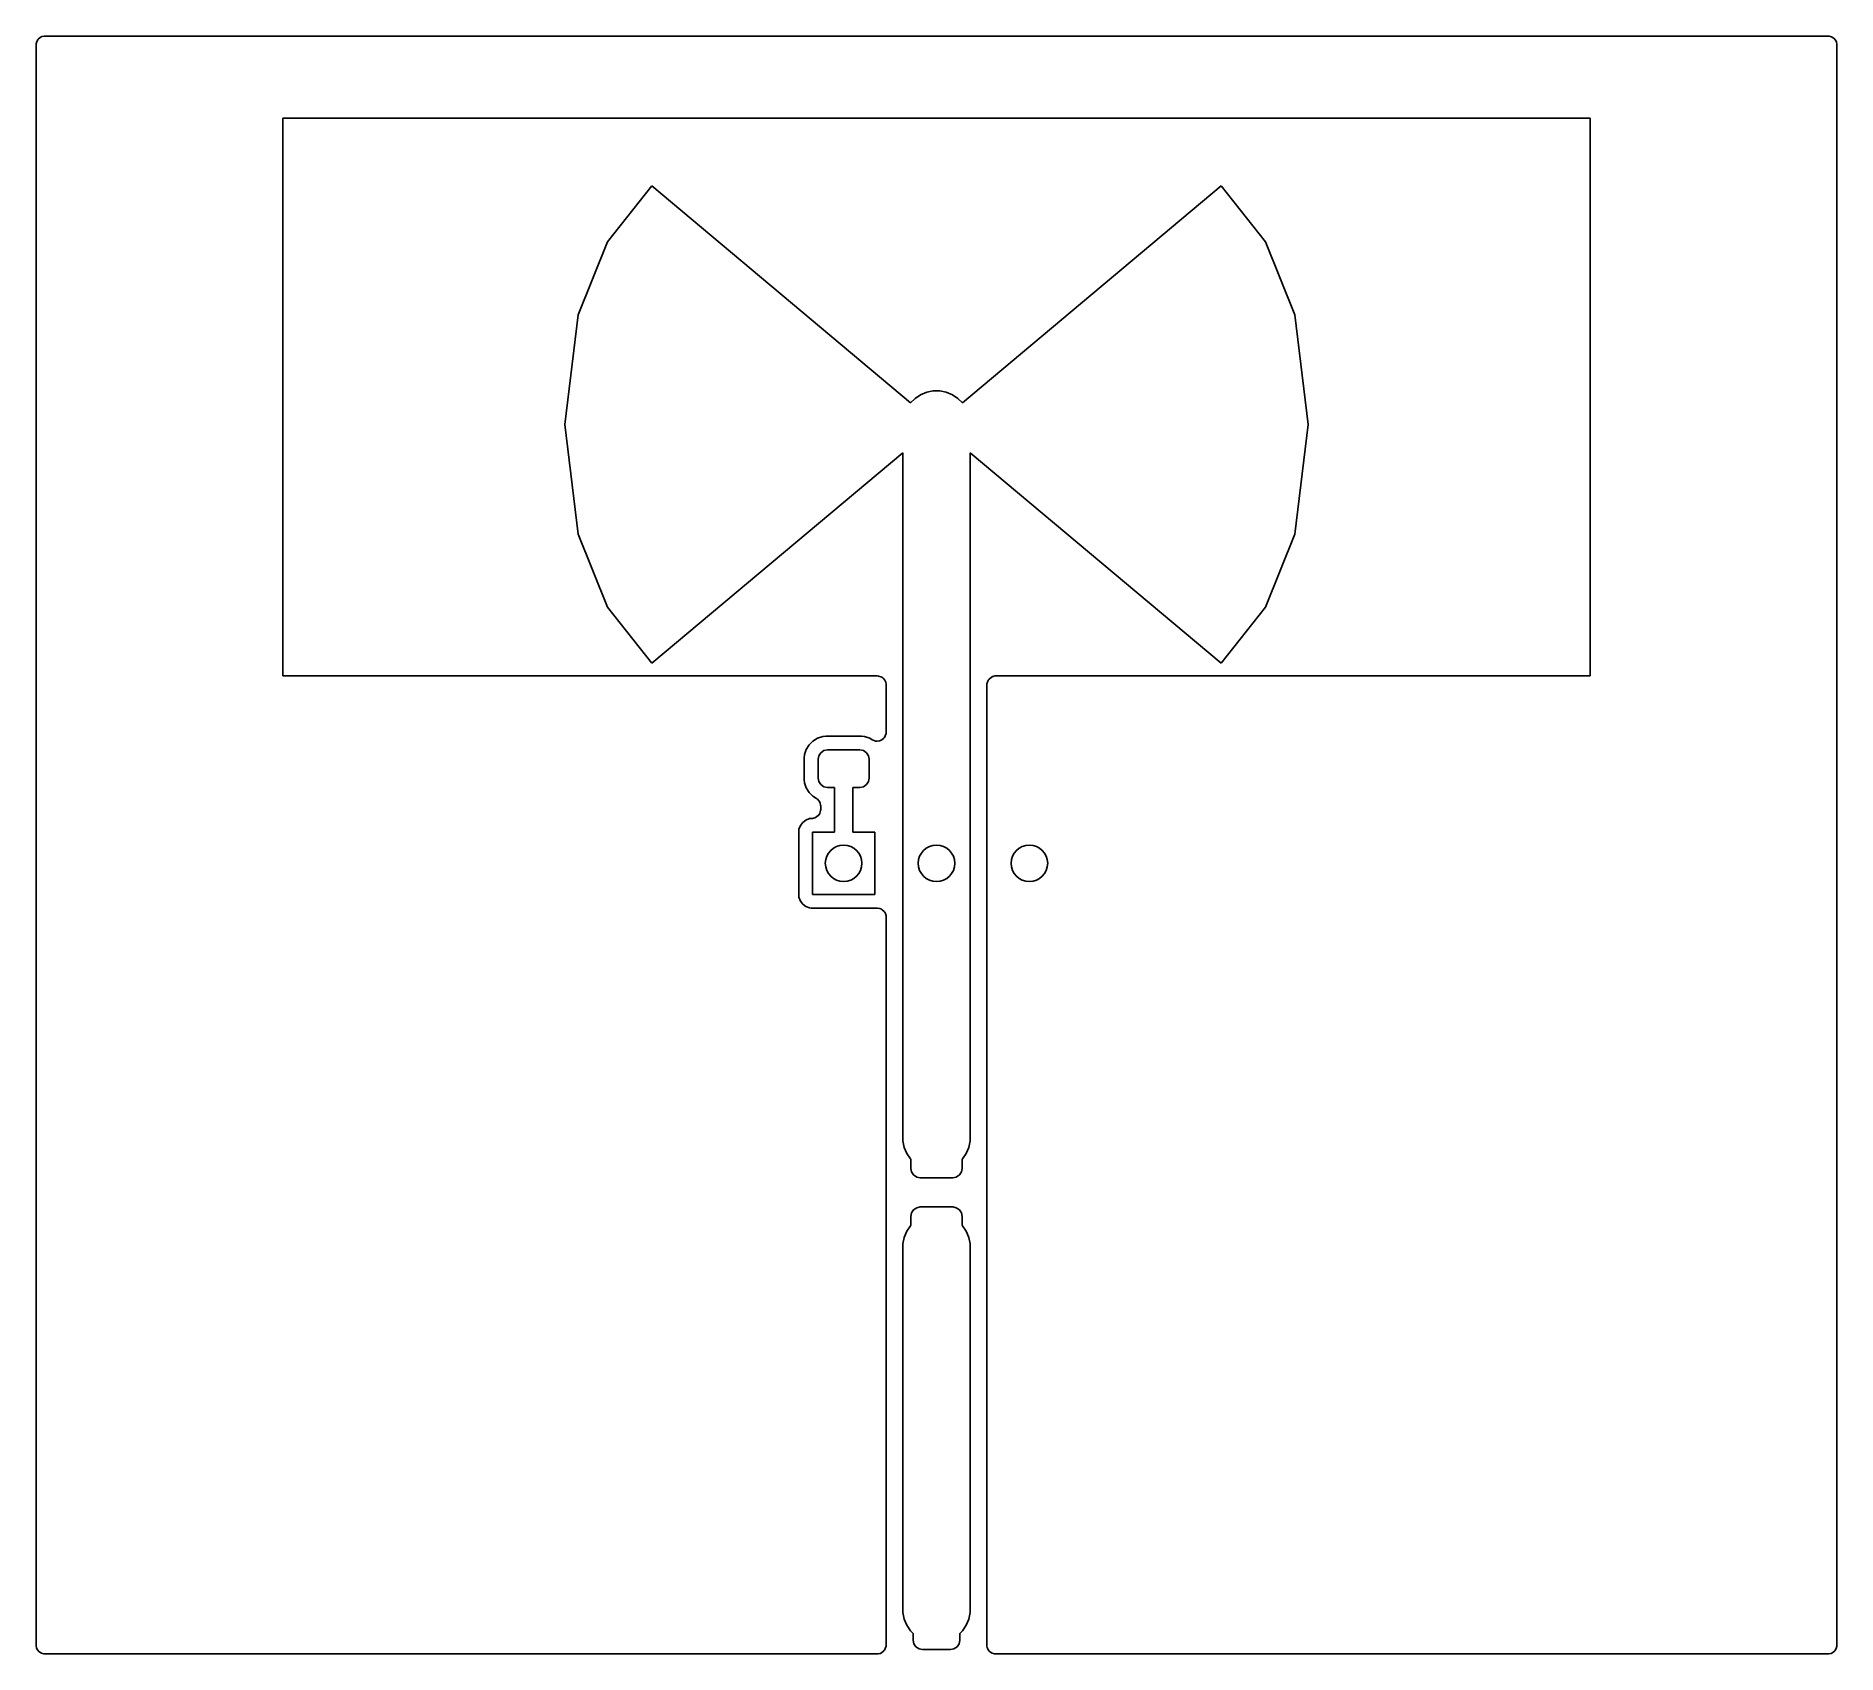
# Model space of a CAD drawing. Extents: x 5.4 to 54.6, y -49.6 to -5.4.
import ezdxf

# ---------------------------------------------------------------- set-up
doc = ezdxf.new("R2010")
doc.units = 0
doc.layers.add('BLACK', color=7, linetype='CONTINUOUS')
doc.layers.add('WHITE', color=7, linetype='CONTINUOUS')

msp = doc.modelspace()

# ---------------------------------------------------------------- linework, layer by layer
at = {"layer": 'BLACK', "linetype": 'CONTINUOUS'}
for p, q in [((5.438327, -5.462992), (5.491131, -5.417237)), ((5.491131, -5.417237), (5.533514, -5.393103)), ((5.533514, -5.393103), (5.546417, -5.389563)), ((5.546417, -5.389563), (5.597928, -5.378357)), ((5.597928, -5.378357), (5.6245, -5.3755)), ((5.6245, -5.3755), (54.3755, -5.3755)), ((54.3755, -5.3755), (54.410718, -5.380564)), ((54.410718, -5.380564), (54.477757, -5.400249)), ((54.477757, -5.400249), (54.520973, -5.422855)), ((5.3755, -5.6245), (5.380564, -5.589282)), ((5.3755, -49.3755), (5.3755, -5.6245)), ((5.380564, -5.589282), (5.400249, -5.522243)), ((5.400249, -5.522243), (5.422855, -5.479027)), ((5.422855, -5.479027), (5.438327, -5.462992)), ((54.520973, -5.422855), (54.537008, -5.438327)), ((54.537008, -5.438327), (54.582763, -5.491131)), ((54.582763, -5.491131), (54.606897, -5.533514)), ((54.606897, -5.533514), (54.610437, -5.546417)), ((54.610437, -5.546417), (54.621643, -5.597928)), ((54.621643, -5.597928), (54.6245, -5.6245)), ((54.6245, -5.6245), (54.6245, -49.3755)), ((47.875, -7.625), (12.125, -7.625)), ((12.125, -7.625), (12.125, -22.875)), ((47.875, -22.875), (47.875, -7.625)), ((21, -11), (22.217, -9.469)), ((22.217, -9.469), (29.292141, -15.406009)), ((30.707858, -15.406009), (37.783, -9.469)), ((37.783, -9.469), (39, -11)), ((20.2, -13), (21, -11)), ((39, -11), (39.8, -13)), ((19.84, -16), (20.2, -13)), ((39.8, -13), (40.16, -16)), ((29.413186, -15.284965), (29.563958, -15.184223)), ((29.563958, -15.184223), (29.731487, -15.11483)), ((29.731487, -15.11483), (29.909334, -15.079454)), ((29.909334, -15.079454), (30.090666, -15.079454)), ((30.090666, -15.079454), (30.268513, -15.11483)), ((30.268513, -15.11483), (30.436042, -15.184223)), ((30.436042, -15.184223), (30.586814, -15.284965)), ((29.292141, -15.406009), (29.413186, -15.284965)), ((30.586814, -15.284965), (30.707858, -15.406009)), ((20.2, -19), (19.84, -16)), ((40.16, -16), (39.8, -19)), ((29.075, -16.776201), (22.217, -22.531)), ((29.075, -28), (29.075, -16.776201)), ((37.783, -22.531), (30.925, -16.776201)), ((30.925, -16.776201), (30.925, -28)), ((21, -21), (20.2, -19)), ((39.8, -19), (39, -21)), ((22.217, -22.531), (21, -21)), ((39, -21), (37.783, -22.531)), ((12.125, -22.875), (28.376, -22.875)), ((28.376, -22.875), (28.411218, -22.880064)), ((28.411218, -22.880064), (28.478257, -22.899749)), ((28.478257, -22.899749), (28.521473, -22.922355)), ((28.521473, -22.922355), (28.537508, -22.937827)), ((28.537508, -22.937827), (28.583263, -22.990631)), ((28.583263, -22.990631), (28.607397, -23.033014)), ((28.607397, -23.033014), (28.610937, -23.045917)), ((28.610937, -23.045917), (28.622143, -23.097428)), ((28.622143, -23.097428), (28.625, -23.124)), ((28.625, -23.124), (28.625, -24.41272)), ((31.375, -23.124), (31.380064, -23.088782)), ((31.375, -49.3755), (31.375, -23.124)), ((31.380064, -23.088782), (31.399749, -23.021743)), ((31.399749, -23.021743), (31.422355, -22.978527)), ((31.422355, -22.978527), (31.437827, -22.962492)), ((31.437827, -22.962492), (31.490631, -22.916737)), ((31.490631, -22.916737), (31.533014, -22.892603)), ((31.533014, -22.892603), (31.545917, -22.889063)), ((31.545917, -22.889063), (31.597428, -22.877857)), ((31.597428, -22.877857), (31.624, -22.875)), ((31.624, -22.875), (47.875, -22.875)), ((26.74744, -24.579791), (26.621748, -24.65732)), ((26.888498, -24.533049), (26.74744, -24.579791)), ((26.972184, -24.5245), (26.888498, -24.533049)), ((27.947815, -24.5245), (26.972184, -24.5245)), ((28.031498, -24.533049), (27.947815, -24.5245)), ((28.17256, -24.579793), (28.031498, -24.533049)), ((28.245281, -24.624648), (28.17256, -24.579793)), ((28.509369, -24.619983), (28.466986, -24.644117)), ((28.562173, -24.574228), (28.509369, -24.619983)), ((28.577645, -24.558193), (28.562173, -24.574228)), ((28.600251, -24.514977), (28.577645, -24.558193)), ((28.619936, -24.447938), (28.600251, -24.514977)), ((28.625, -24.41272), (28.619936, -24.447938)), ((26.393049, -25.028498), (26.3845, -25.112184)), ((26.3845, -25.112184), (26.3845, -25.712814)), ((26.439792, -24.887437), (26.393049, -25.028498)), ((26.517316, -24.761753), (26.439792, -24.887437)), ((26.621748, -24.65732), (26.517316, -24.761753)), ((26.76, -25.15625), (26.779506, -25.058187)), ((26.779506, -25.058187), (26.835054, -24.975054)), ((26.835054, -24.975054), (26.918187, -24.919506)), ((26.918187, -24.919506), (27.01625, -24.9)), ((27.01625, -24.9), (27.90375, -24.9)), ((27.90375, -24.9), (28.001813, -24.919506)), ((28.001813, -24.919506), (28.084946, -24.975054)), ((28.084946, -24.975054), (28.140494, -25.058187)), ((28.140494, -25.058187), (28.16, -25.15625)), ((28.268307, -24.635777), (28.245281, -24.624648)), ((28.315757, -24.652976), (28.268307, -24.635777)), ((28.327441, -24.656575), (28.315757, -24.652976)), ((28.376143, -24.659186), (28.327441, -24.656575)), ((28.445301, -24.649242), (28.376143, -24.659186)), ((28.466986, -24.644117), (28.445301, -24.649242)), ((26.76, -25.66875), (26.76, -25.15625)), ((28.16, -25.15625), (28.16, -25.66875)), ((26.3845, -25.712814), (26.393049, -25.7965)), ((26.393049, -25.7965), (26.439791, -25.937558)), ((26.439791, -25.937558), (26.517322, -26.063253)), ((26.517322, -26.063253), (26.621745, -26.167676)), ((26.779506, -25.766813), (26.76, -25.66875)), ((26.835054, -25.849946), (26.779506, -25.766813)), ((26.918187, -25.905494), (26.835054, -25.849946)), ((27.01625, -25.925), (26.918187, -25.905494)), ((27.21, -25.925), (27.01625, -25.925)), ((27.21, -27.15), (27.21, -25.925)), ((27.90375, -25.925), (27.71, -25.925)), ((27.71, -25.925), (27.71, -27.15)), ((28.001813, -25.905494), (27.90375, -25.925)), ((28.084946, -25.849946), (28.001813, -25.905494)), ((28.140494, -25.766813), (28.084946, -25.849946)), ((28.16, -25.66875), (28.140494, -25.766813)), ((26.621745, -26.167676), (26.71622, -26.225949)), ((26.71622, -26.225949), (26.743535, -26.248746)), ((26.743535, -26.248746), (26.790259, -26.300693)), ((26.790259, -26.300693), (26.815174, -26.342622)), ((26.829436, -26.560718), (26.809751, -26.627757)), ((26.815174, -26.342622), (26.819214, -26.356587)), ((26.819214, -26.356587), (26.831392, -26.410178)), ((26.8345, -26.5255), (26.829436, -26.560718)), ((26.831392, -26.410178), (26.8345, -26.437877)), ((26.8345, -26.437877), (26.8345, -26.5255)), ((26.238513, -27.071487), (26.2345, -27.108825)), ((26.27704, -26.968191), (26.238513, -27.071487)), ((26.341749, -26.881752), (26.27704, -26.968191)), ((26.42819, -26.817041), (26.341749, -26.881752)), ((26.531488, -26.778513), (26.42819, -26.817041)), ((26.56883, -26.7745), (26.531488, -26.778513)), ((26.585505, -26.7745), (26.56883, -26.7745)), ((26.612079, -26.771643), (26.585505, -26.7745)), ((26.663585, -26.760437), (26.612079, -26.771643)), ((26.676486, -26.756897), (26.663585, -26.760437)), ((26.718869, -26.732763), (26.676486, -26.756897)), ((26.771673, -26.687008), (26.718869, -26.732763)), ((26.787145, -26.670973), (26.771673, -26.687008)), ((26.809751, -26.627757), (26.787145, -26.670973)), ((26.2345, -27.108825), (26.2345, -28.89117)), ((26.61, -28.85), (26.61, -27.15)), ((26.61, -27.15), (27.21, -27.15)), ((27.71, -27.15), (28.31, -27.15)), ((28.31, -27.15), (28.31, -28.85)), ((29.075, -35.5), (29.075, -28)), ((30.925, -28), (30.925, -35.5)), ((26.2345, -28.89117), (26.238513, -28.92851)), ((26.238513, -28.92851), (26.277041, -29.031808)), ((26.277041, -29.031808), (26.341752, -29.118249)), ((28.31, -28.85), (26.61, -28.85)), ((26.341752, -29.118249), (26.428191, -29.182958)), ((26.428191, -29.182958), (26.531484, -29.221484)), ((26.531484, -29.221484), (26.568832, -29.225499)), ((26.568832, -29.225499), (28.357872, -29.225499)), ((28.357872, -29.225499), (28.357872, -29.225994)), ((28.357872, -29.225994), (28.38494, -29.226961)), ((28.38494, -29.226961), (28.4537, -29.239367)), ((28.4537, -29.239367), (28.499086, -29.257225)), ((28.499086, -29.257225), (28.516683, -29.270895)), ((28.516683, -29.270895), (28.56782, -29.318506)), ((28.56782, -29.318506), (28.596346, -29.358066)), ((28.596346, -29.358066), (28.603188, -29.376922)), ((28.603188, -29.376922), (28.620546, -29.440195)), ((28.620546, -29.440195), (28.625, -29.473265)), ((28.625, -29.473265), (28.625, -49.3755)), ((29.079454, -35.590666), (29.075, -35.5)), ((29.11483, -35.768513), (29.079454, -35.590666)), ((29.184223, -35.936042), (29.11483, -35.768513)), ((29.284965, -36.086814), (29.184223, -35.936042)), ((30.815777, -35.936042), (30.715035, -36.086814)), ((30.88517, -35.768513), (30.815777, -35.936042)), ((30.920546, -35.590666), (30.88517, -35.768513)), ((30.925, -35.5), (30.920546, -35.590666)), ((29.3, -36.101849), (29.284965, -36.086814)), ((29.3, -36.34375), (29.3, -36.101849)), ((29.319506, -36.441813), (29.3, -36.34375)), ((29.375054, -36.524946), (29.319506, -36.441813)), ((30.680494, -36.441813), (30.624946, -36.524946)), ((30.7, -36.34375), (30.680494, -36.441813)), ((30.715035, -36.086814), (30.7, -36.101849)), ((30.7, -36.101849), (30.7, -36.34375)), ((29.458187, -36.580494), (29.375054, -36.524946)), ((29.55625, -36.6), (29.458187, -36.580494)), ((30.44375, -36.6), (29.55625, -36.6)), ((30.541813, -36.580494), (30.44375, -36.6)), ((30.624946, -36.524946), (30.541813, -36.580494)), ((29.375054, -37.475054), (29.458187, -37.419506)), ((29.458187, -37.419506), (29.55625, -37.4)), ((29.55625, -37.4), (30.44375, -37.4)), ((30.44375, -37.4), (30.541813, -37.419506)), ((30.541813, -37.419506), (30.624946, -37.475054)), ((29.184223, -38.063958), (29.284965, -37.913186)), ((29.284965, -37.913186), (29.3, -37.898151)), ((29.3, -37.65625), (29.319506, -37.558187)), ((29.3, -37.898151), (29.3, -37.65625)), ((29.319506, -37.558187), (29.375054, -37.475054)), ((30.624946, -37.475054), (30.680494, -37.558187)), ((30.680494, -37.558187), (30.7, -37.65625)), ((30.7, -37.65625), (30.7, -37.898151)), ((30.7, -37.898151), (30.715035, -37.913186)), ((30.715035, -37.913186), (30.815777, -38.063958)), ((29.075, -38.5), (29.079454, -38.409334)), ((29.079454, -38.409334), (29.11483, -38.231487)), ((29.11483, -38.231487), (29.184223, -38.063958)), ((30.815777, -38.063958), (30.88517, -38.231487)), ((30.88517, -38.231487), (30.920546, -38.409334)), ((30.920546, -38.409334), (30.925, -38.5)), ((29.075, -48.4), (29.075, -38.5)), ((30.925, -38.5), (30.925, -48.4)), ((29.079454, -48.490666), (29.075, -48.4)), ((29.11483, -48.668513), (29.079454, -48.490666)), ((29.184223, -48.836042), (29.11483, -48.668513)), ((30.88517, -48.668513), (30.815777, -48.836042)), ((30.920546, -48.490666), (30.88517, -48.668513)), ((30.925, -48.4), (30.920546, -48.490666)), ((29.284965, -48.986814), (29.184223, -48.836042)), ((29.365, -49.066849), (29.284965, -48.986814)), ((29.365, -49.246), (29.365, -49.066849)), ((29.384335, -49.343202), (29.365, -49.246)), ((30.635, -49.246), (30.615665, -49.343202)), ((30.715035, -48.986814), (30.635, -49.066849)), ((30.635, -49.066849), (30.635, -49.246)), ((30.815777, -48.836042), (30.715035, -48.986814)), ((5.378357, -49.402072), (5.3755, -49.3755)), ((5.389563, -49.453583), (5.378357, -49.402072)), ((5.393103, -49.466486), (5.389563, -49.453583)), ((5.417237, -49.508869), (5.393103, -49.466486)), ((5.462992, -49.561673), (5.417237, -49.508869)), ((5.479027, -49.577145), (5.462992, -49.561673)), ((5.522243, -49.599751), (5.479027, -49.577145)), ((5.589282, -49.619436), (5.522243, -49.599751)), ((5.6245, -49.6245), (5.589282, -49.619436)), ((28.376, -49.6245), (5.6245, -49.6245)), ((28.402572, -49.621643), (28.376, -49.6245)), ((28.454083, -49.610437), (28.402572, -49.621643)), ((28.466986, -49.606897), (28.454083, -49.610437)), ((28.509369, -49.582763), (28.466986, -49.606897)), ((28.562173, -49.537008), (28.509369, -49.582763)), ((28.577645, -49.520973), (28.562173, -49.537008)), ((28.600251, -49.477757), (28.577645, -49.520973)), ((28.619936, -49.410718), (28.600251, -49.477757)), ((28.625, -49.3755), (28.619936, -49.410718)), ((29.439395, -49.425605), (29.384335, -49.343202)), ((29.521798, -49.480665), (29.439395, -49.425605)), ((29.619, -49.5), (29.521798, -49.480665)), ((30.381, -49.5), (29.619, -49.5)), ((30.478202, -49.480665), (30.381, -49.5)), ((30.560605, -49.425605), (30.478202, -49.480665)), ((30.615665, -49.343202), (30.560605, -49.425605)), ((31.377857, -49.402072), (31.375, -49.3755)), ((31.389063, -49.453583), (31.377857, -49.402072)), ((31.392603, -49.466486), (31.389063, -49.453583)), ((31.416737, -49.508869), (31.392603, -49.466486)), ((31.462492, -49.561673), (31.416737, -49.508869)), ((31.478527, -49.577145), (31.462492, -49.561673)), ((31.521743, -49.599751), (31.478527, -49.577145)), ((31.588782, -49.619436), (31.521743, -49.599751)), ((31.624, -49.6245), (31.588782, -49.619436)), ((54.3755, -49.6245), (31.624, -49.6245)), ((54.402072, -49.621643), (54.3755, -49.6245)), ((54.453583, -49.610437), (54.402072, -49.621643)), ((54.466486, -49.606897), (54.453583, -49.610437)), ((54.508869, -49.582763), (54.466486, -49.606897)), ((54.561673, -49.537008), (54.508869, -49.582763)), ((54.577145, -49.520973), (54.561673, -49.537008)), ((54.599751, -49.477757), (54.577145, -49.520973)), ((54.619436, -49.410718), (54.599751, -49.477757)), ((54.6245, -49.3755), (54.619436, -49.410718))]:
    msp.add_line(p, q, dxfattribs=at)
at = {"layer": 'BLACK'}
for centre in [(27.46, -28), (30, -28), (32.54, -28)]:
    msp.add_circle(centre, 0.5, dxfattribs=at)
at = {"layer": 'WHITE'}
for centre in [(27.46, -28), (30, -28), (32.54, -28)]:
    msp.add_circle(centre, 0.5, dxfattribs=at)

doc.saveas('drawing.dxf')
